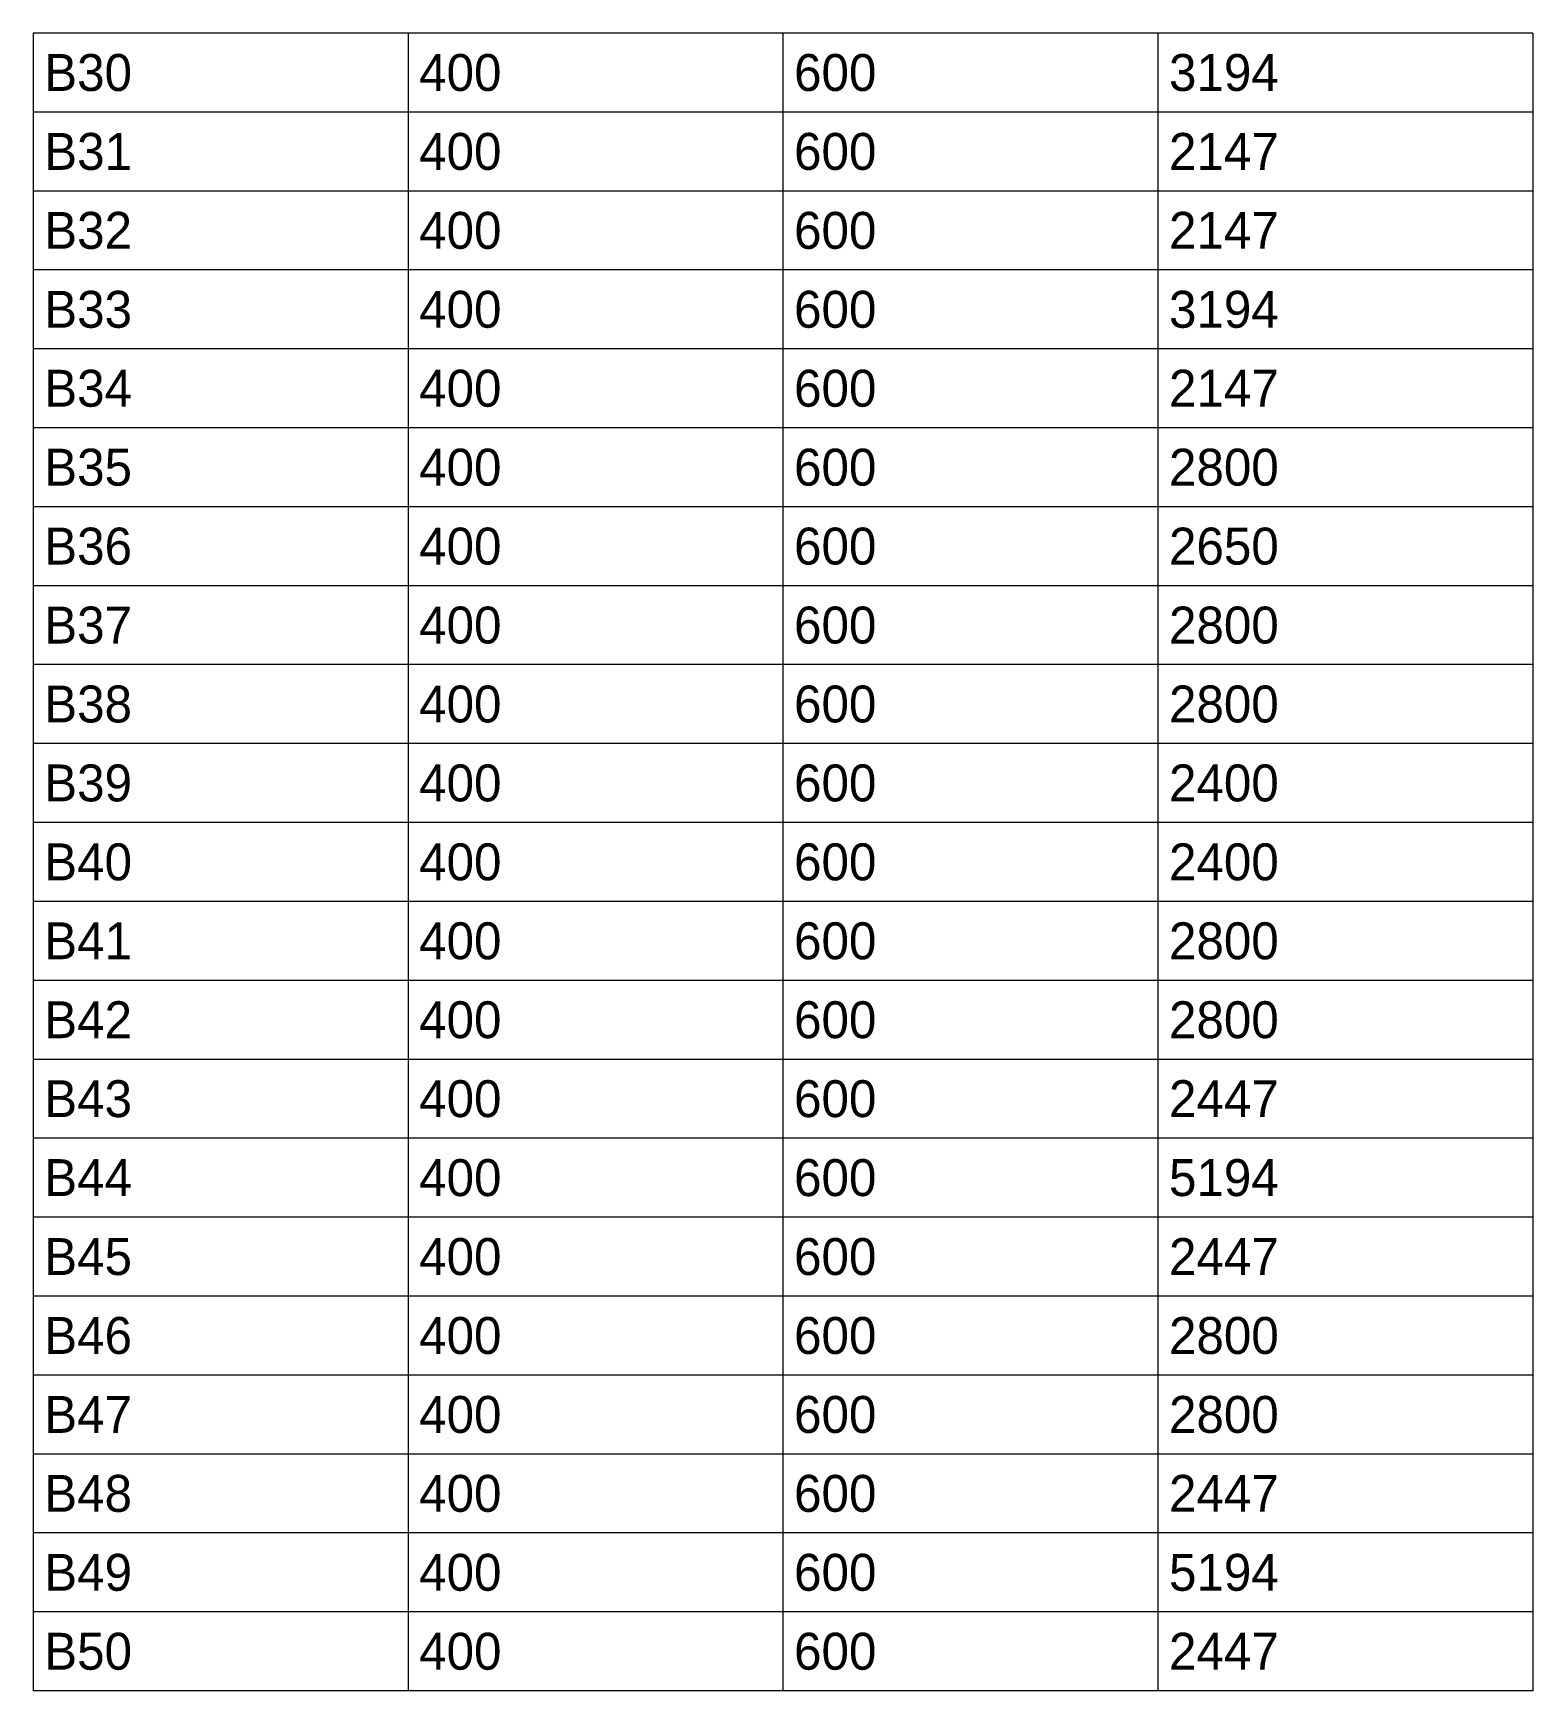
# Model space of a CAD drawing. Header units: millimetres. Extents: x -63539 to 256175, y -13917 to 28816.
# Drawn here: x -46384 to -36147, y -8943 to 2367 of the extents above; entities that cross this region are included whole.
import ezdxf

# ---------------------------------------------------------------- set-up
doc = ezdxf.new("R2010")
doc.units = ezdxf.units.MM
doc.layers.add('A-DETL-THIN', color=151, linetype='Continuous', lineweight=9)
doc.layers.add('G-ANNO-SCHD', color=231, linetype='Continuous', lineweight=9)
doc.styles.add('JetBrains Mono_1', font='JetBrainsMono-VariableFont_wght.ttf', dxfattribs={"height": 2.5})

msp = doc.modelspace()

# ---------------------------------------------------------------- linework, layer by layer
at = {"layer": 'A-DETL-THIN'}
for p, q in [((-43824.5, 2366.6), (-46383.6, 2366.6)), ((-46383.6, 2366.6), (-46383.6, 1828.1)), ((-41265.5, 2366.6), (-43824.5, 2366.6)), ((-43824.5, 2366.6), (-43824.5, 1828.1)), ((-38706.4, 2366.6), (-41265.5, 2366.6)), ((-41265.5, 2366.6), (-41265.5, 1828.1)), ((-36147.4, 2366.6), (-38706.4, 2366.6)), ((-38706.4, 2366.6), (-38706.4, 1828.1)), ((-36147.4, 2366.6), (-36147.4, 1828.1)), ((-43824.5, 1828.1), (-46383.6, 1828.1)), ((-46383.6, 1828.1), (-46383.6, 1289.5)), ((-41265.5, 1828.1), (-43824.5, 1828.1)), ((-43824.5, 1828.1), (-43824.5, 1289.5)), ((-38706.4, 1828.1), (-41265.5, 1828.1)), ((-41265.5, 1828.1), (-41265.5, 1289.5)), ((-36147.4, 1828.1), (-38706.4, 1828.1)), ((-38706.4, 1828.1), (-38706.4, 1289.5)), ((-36147.4, 1828.1), (-36147.4, 1289.5)), ((-43824.5, 1289.5), (-46383.6, 1289.5)), ((-46383.6, 1289.5), (-46383.6, 751)), ((-41265.5, 1289.5), (-43824.5, 1289.5)), ((-43824.5, 1289.5), (-43824.5, 751)), ((-38706.4, 1289.5), (-41265.5, 1289.5)), ((-41265.5, 1289.5), (-41265.5, 751)), ((-36147.4, 1289.5), (-38706.4, 1289.5)), ((-38706.4, 1289.5), (-38706.4, 751)), ((-36147.4, 1289.5), (-36147.4, 751)), ((-43824.5, 751), (-46383.6, 751)), ((-46383.6, 751), (-46383.6, 212.4)), ((-41265.5, 751), (-43824.5, 751)), ((-43824.5, 751), (-43824.5, 212.4)), ((-38706.4, 751), (-41265.5, 751)), ((-41265.5, 751), (-41265.5, 212.4)), ((-36147.4, 751), (-38706.4, 751)), ((-38706.4, 751), (-38706.4, 212.4)), ((-36147.4, 751), (-36147.4, 212.4)), ((-43824.5, 212.4), (-46383.6, 212.4)), ((-46383.6, 212.4), (-46383.6, -326.1)), ((-41265.5, 212.4), (-43824.5, 212.4)), ((-43824.5, 212.4), (-43824.5, -326.1)), ((-38706.4, 212.4), (-41265.5, 212.4)), ((-41265.5, 212.4), (-41265.5, -326.1)), ((-36147.4, 212.4), (-38706.4, 212.4)), ((-38706.4, 212.4), (-38706.4, -326.1)), ((-36147.4, 212.4), (-36147.4, -326.1)), ((-43824.5, -326.1), (-46383.6, -326.1)), ((-46383.6, -326.1), (-46383.6, -864.6)), ((-41265.5, -326.1), (-43824.5, -326.1)), ((-43824.5, -326.1), (-43824.5, -864.6)), ((-38706.4, -326.1), (-41265.5, -326.1)), ((-41265.5, -326.1), (-41265.5, -864.6)), ((-36147.4, -326.1), (-38706.4, -326.1)), ((-38706.4, -326.1), (-38706.4, -864.6)), ((-36147.4, -326.1), (-36147.4, -864.6)), ((-43824.5, -864.6), (-46383.6, -864.6)), ((-46383.6, -864.6), (-46383.6, -1403.2)), ((-41265.5, -864.6), (-43824.5, -864.6)), ((-43824.5, -864.6), (-43824.5, -1403.2)), ((-38706.4, -864.6), (-41265.5, -864.6)), ((-41265.5, -864.6), (-41265.5, -1403.2)), ((-36147.4, -864.6), (-38706.4, -864.6)), ((-38706.4, -864.6), (-38706.4, -1403.2)), ((-36147.4, -864.6), (-36147.4, -1403.2)), ((-43824.5, -1403.2), (-46383.6, -1403.2)), ((-46383.6, -1403.2), (-46383.6, -1941.7)), ((-41265.5, -1403.2), (-43824.5, -1403.2)), ((-43824.5, -1403.2), (-43824.5, -1941.7)), ((-38706.4, -1403.2), (-41265.5, -1403.2)), ((-41265.5, -1403.2), (-41265.5, -1941.7)), ((-36147.4, -1403.2), (-38706.4, -1403.2)), ((-38706.4, -1403.2), (-38706.4, -1941.7)), ((-36147.4, -1403.2), (-36147.4, -1941.7)), ((-43824.5, -1941.7), (-46383.6, -1941.7)), ((-46383.6, -1941.7), (-46383.6, -2480.3)), ((-41265.5, -1941.7), (-43824.5, -1941.7)), ((-43824.5, -1941.7), (-43824.5, -2480.3)), ((-38706.4, -1941.7), (-41265.5, -1941.7)), ((-41265.5, -1941.7), (-41265.5, -2480.3)), ((-36147.4, -1941.7), (-38706.4, -1941.7)), ((-38706.4, -1941.7), (-38706.4, -2480.3)), ((-36147.4, -1941.7), (-36147.4, -2480.3)), ((-43824.5, -2480.3), (-46383.6, -2480.3)), ((-46383.6, -2480.3), (-46383.6, -3018.8)), ((-41265.5, -2480.3), (-43824.5, -2480.3)), ((-43824.5, -2480.3), (-43824.5, -3018.8)), ((-38706.4, -2480.3), (-41265.5, -2480.3)), ((-41265.5, -2480.3), (-41265.5, -3018.8)), ((-36147.4, -2480.3), (-38706.4, -2480.3)), ((-38706.4, -2480.3), (-38706.4, -3018.8)), ((-36147.4, -2480.3), (-36147.4, -3018.8)), ((-43824.5, -3018.8), (-46383.6, -3018.8)), ((-46383.6, -3018.8), (-46383.6, -3557.3)), ((-41265.5, -3018.8), (-43824.5, -3018.8)), ((-43824.5, -3018.8), (-43824.5, -3557.3)), ((-38706.4, -3018.8), (-41265.5, -3018.8)), ((-41265.5, -3018.8), (-41265.5, -3557.3)), ((-36147.4, -3018.8), (-38706.4, -3018.8)), ((-38706.4, -3018.8), (-38706.4, -3557.3)), ((-36147.4, -3018.8), (-36147.4, -3557.3)), ((-43824.5, -3557.3), (-46383.6, -3557.3)), ((-46383.6, -3557.3), (-46383.6, -4095.9)), ((-41265.5, -3557.3), (-43824.5, -3557.3)), ((-43824.5, -3557.3), (-43824.5, -4095.9)), ((-38706.4, -3557.3), (-41265.5, -3557.3)), ((-41265.5, -3557.3), (-41265.5, -4095.9)), ((-36147.4, -3557.3), (-38706.4, -3557.3)), ((-38706.4, -3557.3), (-38706.4, -4095.9)), ((-36147.4, -3557.3), (-36147.4, -4095.9)), ((-43824.5, -4095.9), (-46383.6, -4095.9)), ((-46383.6, -4095.9), (-46383.6, -4634.4)), ((-41265.5, -4095.9), (-43824.5, -4095.9)), ((-43824.5, -4095.9), (-43824.5, -4634.4)), ((-38706.4, -4095.9), (-41265.5, -4095.9)), ((-41265.5, -4095.9), (-41265.5, -4634.4)), ((-36147.4, -4095.9), (-38706.4, -4095.9)), ((-38706.4, -4095.9), (-38706.4, -4634.4)), ((-36147.4, -4095.9), (-36147.4, -4634.4)), ((-43824.5, -4634.4), (-46383.6, -4634.4)), ((-46383.6, -4634.4), (-46383.6, -5173)), ((-41265.5, -4634.4), (-43824.5, -4634.4)), ((-43824.5, -4634.4), (-43824.5, -5173)), ((-38706.4, -4634.4), (-41265.5, -4634.4)), ((-41265.5, -4634.4), (-41265.5, -5173)), ((-36147.4, -4634.4), (-38706.4, -4634.4)), ((-38706.4, -4634.4), (-38706.4, -5173)), ((-36147.4, -4634.4), (-36147.4, -5173)), ((-43824.5, -5173), (-46383.6, -5173)), ((-46383.6, -5173), (-46383.6, -5711.5)), ((-41265.5, -5173), (-43824.5, -5173)), ((-43824.5, -5173), (-43824.5, -5711.5)), ((-38706.4, -5173), (-41265.5, -5173)), ((-41265.5, -5173), (-41265.5, -5711.5)), ((-36147.4, -5173), (-38706.4, -5173)), ((-38706.4, -5173), (-38706.4, -5711.5)), ((-36147.4, -5173), (-36147.4, -5711.5)), ((-43824.5, -5711.5), (-46383.6, -5711.5)), ((-46383.6, -5711.5), (-46383.6, -6250)), ((-41265.5, -5711.5), (-43824.5, -5711.5)), ((-43824.5, -5711.5), (-43824.5, -6250)), ((-38706.4, -5711.5), (-41265.5, -5711.5)), ((-41265.5, -5711.5), (-41265.5, -6250)), ((-36147.4, -5711.5), (-38706.4, -5711.5)), ((-38706.4, -5711.5), (-38706.4, -6250)), ((-36147.4, -5711.5), (-36147.4, -6250)), ((-43824.5, -6250), (-46383.6, -6250)), ((-46383.6, -6250), (-46383.6, -6788.6)), ((-41265.5, -6250), (-43824.5, -6250)), ((-43824.5, -6250), (-43824.5, -6788.6)), ((-38706.4, -6250), (-41265.5, -6250)), ((-41265.5, -6250), (-41265.5, -6788.6)), ((-36147.4, -6250), (-38706.4, -6250)), ((-38706.4, -6250), (-38706.4, -6788.6)), ((-36147.4, -6250), (-36147.4, -6788.6)), ((-43824.5, -6788.6), (-46383.6, -6788.6)), ((-46383.6, -6788.6), (-46383.6, -7327.1)), ((-41265.5, -6788.6), (-43824.5, -6788.6)), ((-43824.5, -6788.6), (-43824.5, -7327.1)), ((-38706.4, -6788.6), (-41265.5, -6788.6)), ((-41265.5, -6788.6), (-41265.5, -7327.1)), ((-36147.4, -6788.6), (-38706.4, -6788.6)), ((-38706.4, -6788.6), (-38706.4, -7327.1)), ((-36147.4, -6788.6), (-36147.4, -7327.1)), ((-43824.5, -7327.1), (-46383.6, -7327.1)), ((-46383.6, -7327.1), (-46383.6, -7865.7)), ((-41265.5, -7327.1), (-43824.5, -7327.1)), ((-43824.5, -7327.1), (-43824.5, -7865.7)), ((-38706.4, -7327.1), (-41265.5, -7327.1)), ((-41265.5, -7327.1), (-41265.5, -7865.7)), ((-36147.4, -7327.1), (-38706.4, -7327.1)), ((-38706.4, -7327.1), (-38706.4, -7865.7)), ((-36147.4, -7327.1), (-36147.4, -7865.7)), ((-43824.5, -7865.7), (-46383.6, -7865.7)), ((-46383.6, -7865.7), (-46383.6, -8404.2)), ((-41265.5, -7865.7), (-43824.5, -7865.7)), ((-43824.5, -7865.7), (-43824.5, -8404.2)), ((-38706.4, -7865.7), (-41265.5, -7865.7)), ((-41265.5, -7865.7), (-41265.5, -8404.2)), ((-36147.4, -7865.7), (-38706.4, -7865.7)), ((-38706.4, -7865.7), (-38706.4, -8404.2)), ((-36147.4, -7865.7), (-36147.4, -8404.2)), ((-43824.5, -8404.2), (-46383.6, -8404.2)), ((-46383.6, -8404.2), (-46383.6, -8942.7)), ((-41265.5, -8404.2), (-43824.5, -8404.2)), ((-43824.5, -8404.2), (-43824.5, -8942.7)), ((-38706.4, -8404.2), (-41265.5, -8404.2)), ((-41265.5, -8404.2), (-41265.5, -8942.7)), ((-36147.4, -8404.2), (-38706.4, -8404.2)), ((-38706.4, -8404.2), (-38706.4, -8942.7)), ((-36147.4, -8404.2), (-36147.4, -8942.7)), ((-43824.5, -8942.7), (-46383.6, -8942.7)), ((-41265.5, -8942.7), (-43824.5, -8942.7)), ((-38706.4, -8942.7), (-41265.5, -8942.7)), ((-36147.4, -8942.7), (-38706.4, -8942.7))]:
    msp.add_line(p, q, dxfattribs=at)

# ---------------------------------------------------------------- texts
at = {"layer": 'G-ANNO-SCHD', "char_height": 251.88, "attachment_point": 1, "line_spacing_factor": 1.102871, "style": 'JetBrains Mono_1'}
for s, insert, width in [('B30', (-46308, 2224.2), 757.111), ('400', (-43749, 2224.2), 757.111), ('600', (-41189.9, 2224.2), 757.111), ('3194', (-38630.9, 2224.2), 1009.482), ('B31', (-46308, 1685.7), 757.111), ('400', (-43749, 1685.7), 757.111), ('600', (-41189.9, 1685.7), 757.111), ('2147', (-38630.9, 1685.7), 1009.482), ('B32', (-46308, 1147.1), 757.111), ('400', (-43749, 1147.1), 757.111), ('600', (-41189.9, 1147.1), 757.111), ('2147', (-38630.9, 1147.1), 1009.482), ('B33', (-46308, 608.6), 757.111), ('400', (-43749, 608.6), 757.111), ('600', (-41189.9, 608.6), 757.111), ('3194', (-38630.9, 608.6), 1009.482), ('B34', (-46308, 70), 757.111), ('400', (-43749, 70), 757.111), ('600', (-41189.9, 70), 757.111), ('2147', (-38630.9, 70), 1009.482), ('B35', (-46308, -468.5), 757.111), ('400', (-43749, -468.5), 757.111), ('600', (-41189.9, -468.5), 757.111), ('2800', (-38630.9, -468.5), 1009.482), ('B36', (-46308, -1007), 757.111), ('400', (-43749, -1007), 757.111), ('600', (-41189.9, -1007), 757.111), ('2650', (-38630.9, -1007), 1009.482), ('B37', (-46308, -1545.6), 757.111), ('400', (-43749, -1545.6), 757.111), ('600', (-41189.9, -1545.6), 757.111), ('2800', (-38630.9, -1545.6), 1009.482), ('B38', (-46308, -2084.1), 757.111), ('400', (-43749, -2084.1), 757.111), ('600', (-41189.9, -2084.1), 757.111), ('2800', (-38630.9, -2084.1), 1009.482), ('B39', (-46308, -2622.7), 757.111), ('400', (-43749, -2622.7), 757.111), ('600', (-41189.9, -2622.7), 757.111), ('2400', (-38630.9, -2622.7), 1009.482), ('B40', (-46308, -3161.2), 757.111), ('400', (-43749, -3161.2), 757.111), ('600', (-41189.9, -3161.2), 757.111), ('2400', (-38630.9, -3161.2), 1009.482), ('B41', (-46308, -3699.7), 757.111), ('400', (-43749, -3699.7), 757.111), ('600', (-41189.9, -3699.7), 757.111), ('2800', (-38630.9, -3699.7), 1009.482), ('B42', (-46308, -4238.3), 757.111), ('400', (-43749, -4238.3), 757.111), ('600', (-41189.9, -4238.3), 757.111), ('2800', (-38630.9, -4238.3), 1009.482), ('B43', (-46308, -4776.8), 757.111), ('400', (-43749, -4776.8), 757.111), ('600', (-41189.9, -4776.8), 757.111), ('2447', (-38630.9, -4776.8), 1009.482), ('B44', (-46308, -5315.4), 757.111), ('400', (-43749, -5315.4), 757.111), ('600', (-41189.9, -5315.4), 757.111), ('5194', (-38630.9, -5315.4), 1009.482), ('B45', (-46308, -5853.9), 757.111), ('400', (-43749, -5853.9), 757.111), ('600', (-41189.9, -5853.9), 757.111), ('2447', (-38630.9, -5853.9), 1009.482), ('B46', (-46308, -6392.4), 757.111), ('400', (-43749, -6392.4), 757.111), ('600', (-41189.9, -6392.4), 757.111), ('2800', (-38630.9, -6392.4), 1009.482), ('B47', (-46308, -6931), 757.111), ('400', (-43749, -6931), 757.111), ('600', (-41189.9, -6931), 757.111), ('2800', (-38630.9, -6931), 1009.482), ('B48', (-46308, -7469.5), 757.111), ('400', (-43749, -7469.5), 757.111), ('600', (-41189.9, -7469.5), 757.111), ('2447', (-38630.9, -7469.5), 1009.482), ('B49', (-46308, -8008.1), 757.111), ('400', (-43749, -8008.1), 757.111), ('600', (-41189.9, -8008.1), 757.111), ('5194', (-38630.9, -8008.1), 1009.482), ('B50', (-46308, -8546.6), 757.111), ('400', (-43749, -8546.6), 757.111), ('600', (-41189.9, -8546.6), 757.111), ('2447', (-38630.9, -8546.6), 1009.482)]:
    msp.add_mtext(s, dxfattribs=dict(at, insert=insert, width=width))

doc.saveas('drawing.dxf')
